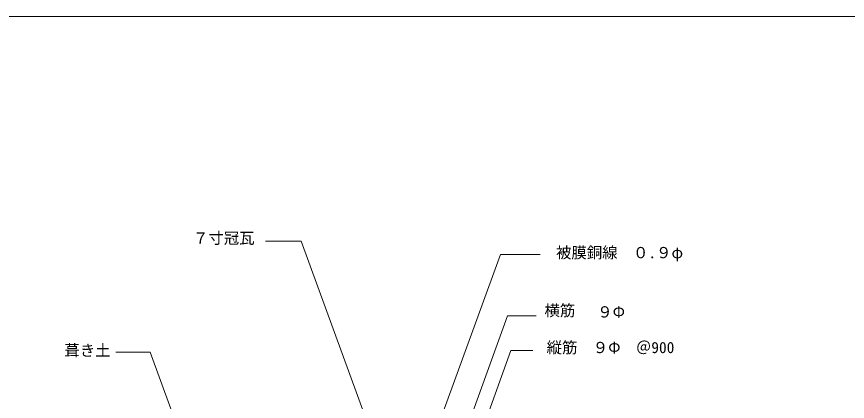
# Model space of a CAD drawing. Units: millimetres, scale not verified. Extents: x -203 to 197, y -138 to 132.
# Drawn here: x -79.4 to 55.6, y 69.1 to 131.6 of the extents above; entities that cross this region are included whole.
import ezdxf
from ezdxf.enums import TextEntityAlignment as Align

# ---------------------------------------------------------------- set-up
doc = ezdxf.new("R2010")
doc.units = ezdxf.units.MM
doc.header["$LTSCALE"] = 0.5
for name, color, linetype, lineweight in [('0-0', 5, 'Continuous', 18), ('1-0', 7, 'Continuous', 18), ('1-1', 7, 'Continuous', 18), ('1-3', 7, 'Continuous', 18)]:
    doc.layers.add(name, color=color, linetype=linetype, lineweight=lineweight)
doc.styles.add('ＭＳ ゴシック', font='')
doc.styles.get('ＭＳ ゴシック').set_extended_font_data('MS Gothic')

msp = doc.modelspace()

# ---------------------------------------------------------------- linework, layer by layer
at = {"layer": '0-0'}
msp.add_line((-203.2432, 131.6351), (196.7568, 131.6351), dxfattribs=at)
at = {"layer": '1-1'}
for p, q in [((-33.1242, 95.1533), (-38.9189, 95.1533)), ((-21.4098, 62.9682), (-33.1242, 95.1533)), ((-12.1599, 61.7077), (-0.7773, 92.9812)), ((-0.7773, 92.9812), (5.6757, 92.9812)), ((-57.6677, 77.1159), (-63.2432, 77.1159))]:
    msp.add_line(p, q, dxfattribs=at)
msp.add_lwpolyline([(-57.6677, 77.1159), (-42.3497, 35.03), (-24.5529, 39.5588)], dxfattribs=at)
at = {"layer": '1-3'}
for p, q in [((-10.3464, 53.5155), (0.3886, 83.0098)), ((0.3886, 83.0098), (4.9995, 83.0098)), ((-11.9618, 41.9388), (0.9253, 77.3457)), ((0.9253, 77.3457), (4.461, 77.3457))]:
    msp.add_line(p, q, dxfattribs=at)

# ---------------------------------------------------------------- texts
at = {"layer": '1-0', "style": 'ＭＳ ゴシック'}
for s, p in [('被膜銅線\u3000０.９φ', (8.2474, 91.8107)), ('葺き土', (-71.5922, 75.9169))]:
    msp.add_text(s, height=1.833, dxfattribs=at).set_placement(p, align=Align.BOTTOM_LEFT)
at = {"layer": '1-1', "style": 'ＭＳ ゴシック'}
msp.add_text('７寸冠瓦', height=1.833, dxfattribs=at).set_placement((-50.7054, 94.1696), align=Align.BOTTOM_LEFT)
at = {"layer": '1-3', "style": 'ＭＳ ゴシック'}
for s, p in [('横筋', (6.3707, 82.4074)), ('９Φ', (14.9421, 82.1757)), ('縦筋\u3000９Φ\u3000＠900', (6.7181, 76.3842))]:
    msp.add_text(s, height=1.833, dxfattribs=at).set_placement(p, align=Align.BOTTOM_LEFT)

doc.saveas('drawing.dxf')
